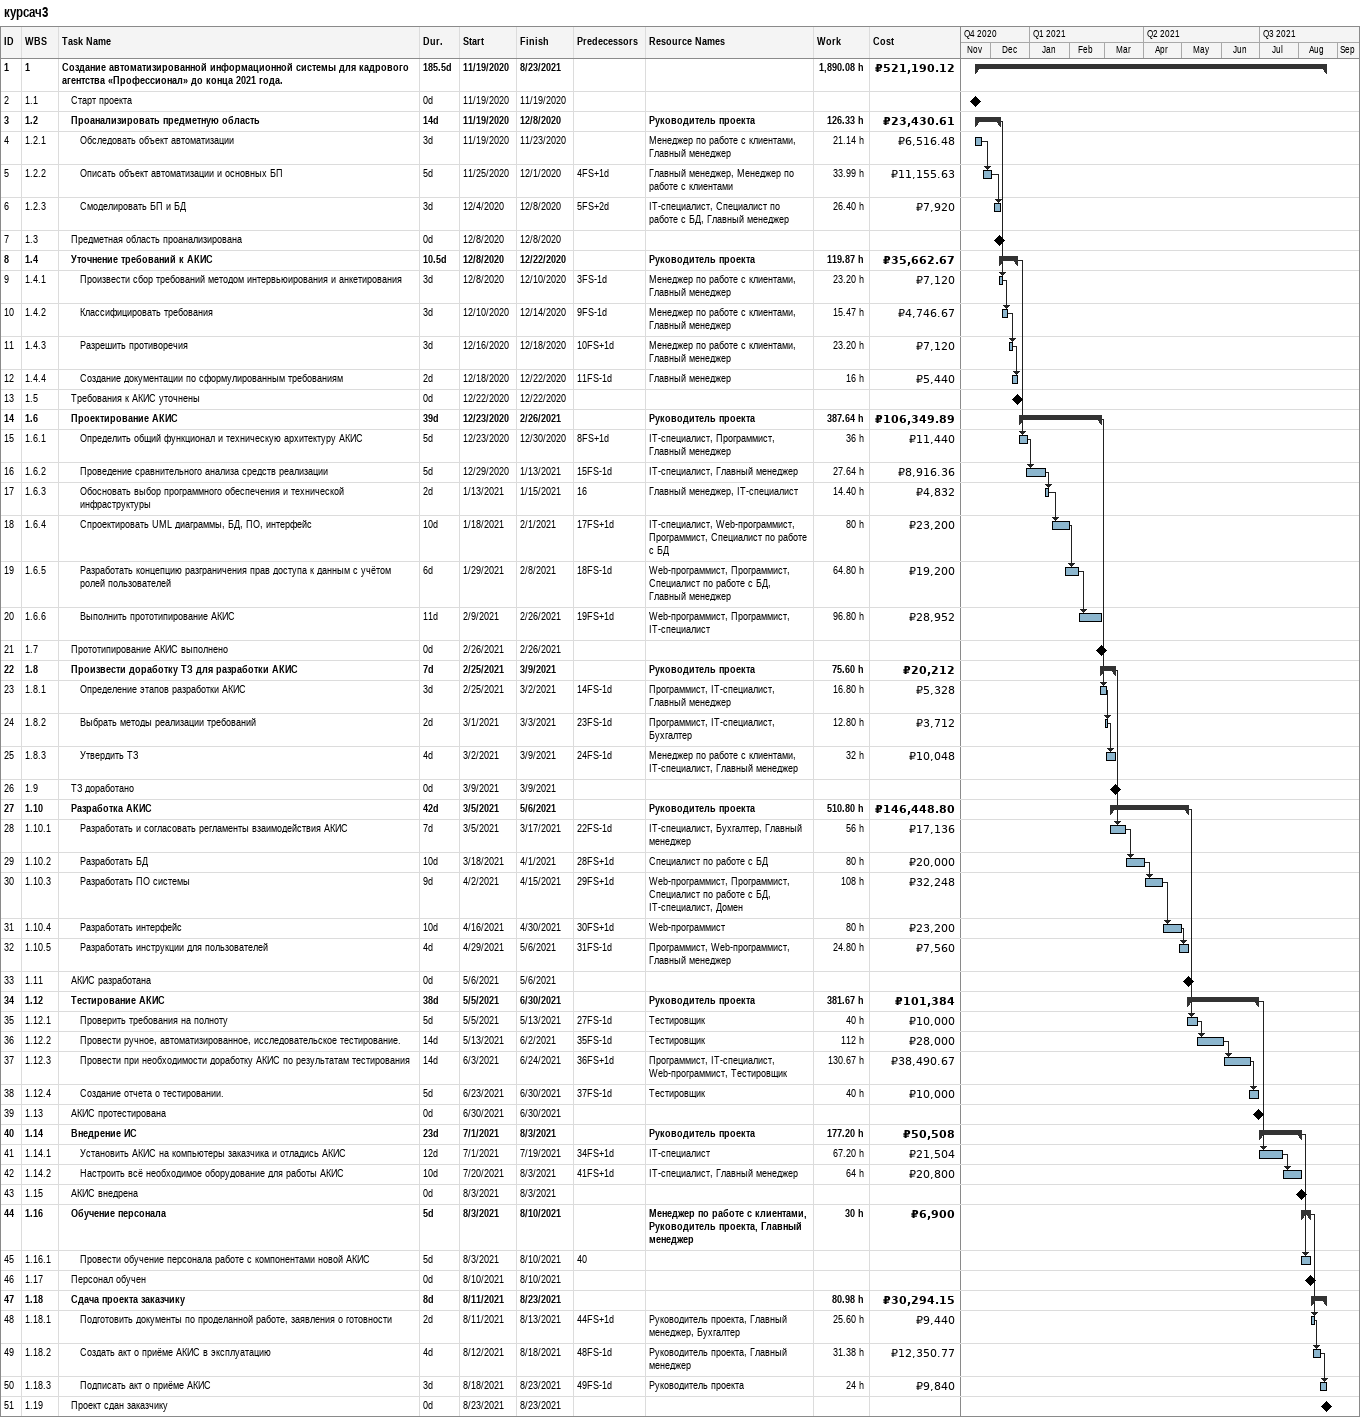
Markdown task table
курсач3

| ID | WBS | Task | Duration | Start | Finish | Predecessors | Resources | Work (h) | Cost (₽) |
|---|---|---|---|---|---|---|---|---|---|
| 1 | 1 | **Создание автоматизированной информационной системы для кадрового агентства «Профессионал» до конца 2021 года.** | 185.5d | 2020-11-19 | 2021-08-23 |  |  | 1890.08 | 521190.12 |
| 2 | 1.1 | Старт проекта | 0d | 2020-11-19 | 2020-11-19 |  |  |  |  |
| 3 | 1.2 | **Проанализировать предметную область** | 14d | 2020-11-19 | 2020-12-08 |  | Руководитель проекта | 126.33 | 23430.61 |
| 4 | 1.2.1 | Обследовать объект автоматизации | 3d | 2020-11-19 | 2020-11-23 |  | Менеджер по работе с клиентами, Главный менеджер | 21.14 | 6516.48 |
| 5 | 1.2.2 | Описать объект автоматизации и основных БП | 5d | 2020-11-25 | 2020-12-01 | 4FS+1d | Главный менеджер, Менеджер по работе с клиентами | 33.99 | 11155.63 |
| 6 | 1.2.3 | Смоделировать БП и БД | 3d | 2020-12-04 | 2020-12-08 | 5FS+2d | IT-специалист, Специалист по работе с БД, Главный менеджер | 26.40 | 7920 |
| 7 | 1.3 | Предметная область проанализирована | 0d | 2020-12-08 | 2020-12-08 |  |  |  |  |
| 8 | 1.4 | **Уточнение требований к АКИС** | 10.5d | 2020-12-08 | 2020-12-22 |  | Руководитель проекта | 119.87 | 35662.67 |
| 9 | 1.4.1 | Произвести сбор требований методом интервьюирования и анкетирования | 3d | 2020-12-08 | 2020-12-10 | 3FS-1d | Менеджер по работе с клиентами, Главный менеджер | 23.20 | 7120 |
| 10 | 1.4.2 | Классифицировать требования | 3d | 2020-12-10 | 2020-12-14 | 9FS-1d | Менеджер по работе с клиентами, Главный менеджер | 15.47 | 4746.67 |
| 11 | 1.4.3 | Разрешить противоречия | 3d | 2020-12-16 | 2020-12-18 | 10FS+1d | Менеджер по работе с клиентами, Главный менеджер | 23.20 | 7120 |
| 12 | 1.4.4 | Создание документации по сформулированным требованиям | 2d | 2020-12-18 | 2020-12-22 | 11FS-1d | Главный менеджер | 16 | 5440 |
| 13 | 1.5 | Требования к АКИС уточнены | 0d | 2020-12-22 | 2020-12-22 |  |  |  |  |
| 14 | 1.6 | **Проектирование АКИС** | 39d | 2020-12-23 | 2021-02-26 |  | Руководитель проекта | 387.64 | 106349.89 |
| 15 | 1.6.1 | Определить общий функционал и техническую архитектуру АКИС | 5d | 2020-12-23 | 2020-12-30 | 8FS+1d | IT-специалист, Программист, Главный менеджер | 36 | 11440 |
| 16 | 1.6.2 | Проведение сравнительного анализа средств реализации | 5d | 2020-12-29 | 2021-01-13 | 15FS-1d | IT-специалист, Главный менеджер | 27.64 | 8916.36 |
| 17 | 1.6.3 | Обосновать выбор программного обеспечения и технической инфраструктуры | 2d | 2021-01-13 | 2021-01-15 | 16 | Главный менеджер, IT-специалист | 14.40 | 4832 |
| 18 | 1.6.4 | Спроектировать UML диаграммы, БД, ПО, интерфейс | 10d | 2021-01-18 | 2021-02-01 | 17FS+1d | IT-специалист, Web-программист, Программист, Специалист по работе с БД | 80 | 23200 |
| 19 | 1.6.5 | Разработать концепцию разграничения прав доступа к данным с учётом ролей пользователей | 6d | 2021-01-29 | 2021-02-08 | 18FS-1d | Web-программист, Программист, Специалист по работе с БД, Главный менеджер | 64.80 | 19200 |
| 20 | 1.6.6 | Выполнить прототипирование АКИС | 11d | 2021-02-09 | 2021-02-26 | 19FS+1d | Web-программист, Программист, IT-специалист | 96.80 | 28952 |
| 21 | 1.7 | Прототипирование АКИС выполнено | 0d | 2021-02-26 | 2021-02-26 |  |  |  |  |
| 22 | 1.8 | **Произвести доработку ТЗ для разработки АКИС** | 7d | 2021-02-25 | 2021-03-09 |  | Руководитель проекта | 75.60 | 20212 |
| 23 | 1.8.1 | Определение этапов разработки АКИС | 3d | 2021-02-25 | 2021-03-02 | 14FS-1d | Программист, IT-специалист, Главный менеджер | 16.80 | 5328 |
| 24 | 1.8.2 | Выбрать методы реализации требований | 2d | 2021-03-01 | 2021-03-03 | 23FS-1d | Программист, IT-специалист, Бухгалтер | 12.80 | 3712 |
| 25 | 1.8.3 | Утвердить ТЗ | 4d | 2021-03-02 | 2021-03-09 | 24FS-1d | Менеджер по работе с клиентами, IT-специалист, Главный менеджер | 32 | 10048 |
| 26 | 1.9 | ТЗ доработано | 0d | 2021-03-09 | 2021-03-09 |  |  |  |  |
| 27 | 1.10 | **Разработка АКИС** | 42d | 2021-03-05 | 2021-05-06 |  | Руководитель проекта | 510.80 | 146448.80 |
| 28 | 1.10.1 | Разработать и согласовать регламенты взаимодействия АКИС | 7d | 2021-03-05 | 2021-03-17 | 22FS-1d | IT-специалист, Бухгалтер, Главный менеджер | 56 | 17136 |
| 29 | 1.10.2 | Разработать БД | 10d | 2021-03-18 | 2021-04-01 | 28FS+1d | Специалист по работе с БД | 80 | 20000 |
| 30 | 1.10.3 | Разработать ПО системы | 9d | 2021-04-02 | 2021-04-15 | 29FS+1d | Web-программист, Программист, Специалист по работе с БД, IT-специалист, Домен | 108 | 32248 |
| 31 | 1.10.4 | Разработать интерфейс | 10d | 2021-04-16 | 2021-04-30 | 30FS+1d | Web-программист | 80 | 23200 |
| 32 | 1.10.5 | Разработать инструкции для пользователей | 4d | 2021-04-29 | 2021-05-06 | 31FS-1d | Программист, Web-программист, Главный менеджер | 24.80 | 7560 |
| 33 | 1.11 | АКИС разработана | 0d | 2021-05-06 | 2021-05-06 |  |  |  |  |
| 34 | 1.12 | **Тестирование АКИС** | 38d | 2021-05-05 | 2021-06-30 |  | Руководитель проекта | 381.67 | 101384 |
| 35 | 1.12.1 | Проверить требования на полноту | 5d | 2021-05-05 | 2021-05-13 | 27FS-1d | Тестировщик | 40 | 10000 |
| 36 | 1.12.2 | Провести ручное, автоматизированное, исследовательское тестирование. | 14d | 2021-05-13 | 2021-06-02 | 35FS-1d | Тестировщик | 112 | 28000 |
| 37 | 1.12.3 | Провести при необходимости доработку АКИС по результатам тестирования | 14d | 2021-06-03 | 2021-06-24 | 36FS+1d | Программист, IT-специалист, Web-программист, Тестировщик | 130.67 | 38490.67 |
| 38 | 1.12.4 | Создание отчета о тестировании. | 5d | 2021-06-23 | 2021-06-30 | 37FS-1d | Тестировщик | 40 | 10000 |
| 39 | 1.13 | АКИС протестирована | 0d | 2021-06-30 | 2021-06-30 |  |  |  |  |
| 40 | 1.14 | **Внедрение ИС** | 23d | 2021-07-01 | 2021-08-03 |  | Руководитель проекта | 177.20 | 50508 |
| 41 | 1.14.1 | Установить АКИС на компьютеры заказчика и отладись АКИС | 12d | 2021-07-01 | 2021-07-19 | 34FS+1d | IT-специалист | 67.20 | 21504 |
| 42 | 1.14.2 | Настроить всё необходимое оборудование для работы АКИС | 10d | 2021-07-20 | 2021-08-03 | 41FS+1d | IT-специалист, Главный менеджер | 64 | 20800 |
| 43 | 1.15 | АКИС внедрена | 0d | 2021-08-03 | 2021-08-03 |  |  |  |  |
| 44 | 1.16 | **Обучение персонала** | 5d | 2021-08-03 | 2021-08-10 |  | Менеджер по работе с клиентами, Руководитель проекта, Главный менеджер | 30 | 6900 |
| 45 | 1.16.1 | Провести обучение персонала работе с компонентами новой АКИС | 5d | 2021-08-03 | 2021-08-10 | 40 |  |  |  |
| 46 | 1.17 | Персонал обучен | 0d | 2021-08-10 | 2021-08-10 |  |  |  |  |
| 47 | 1.18 | **Сдача проекта заказчику** | 8d | 2021-08-11 | 2021-08-23 |  |  | 80.98 | 30294.15 |
| 48 | 1.18.1 | Подготовить документы по проделанной работе, заявления о готовности | 2d | 2021-08-11 | 2021-08-13 | 44FS+1d | Руководитель проекта, Главный менеджер, Бухгалтер | 25.60 | 9440 |
| 49 | 1.18.2 | Создать акт о приёме АКИС в эксплуатацию | 4d | 2021-08-12 | 2021-08-18 | 48FS-1d | Руководитель проекта, Главный менеджер | 31.38 | 12350.77 |
| 50 | 1.18.3 | Подписать акт о приёме АКИС | 3d | 2021-08-18 | 2021-08-23 | 49FS-1d | Руководитель проекта | 24 | 9840 |
| 51 | 1.19 | Проект сдан заказчику | 0d | 2021-08-23 | 2021-08-23 |  |  |  |  |
